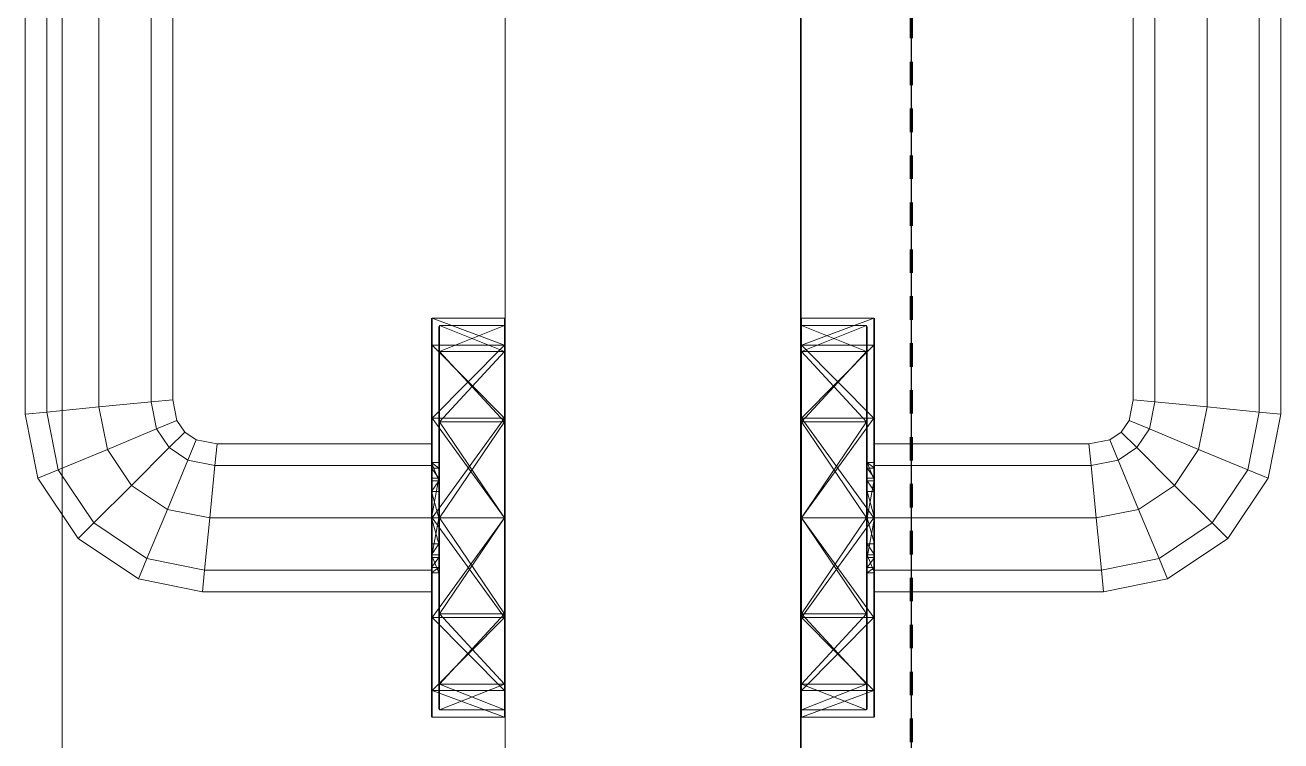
# Model space of a CAD drawing. Header units: millimetres. Extents: x -5300 to 98858, y -5196 to 93886.
# Drawn here: x 1005 to 1175, y 5817.8 to 5914.7 of the extents above; entities that cross this region are included whole.
import ezdxf

# ---------------------------------------------------------------- set-up
doc = ezdxf.new("R2010")
doc.units = ezdxf.units.MM
doc.linetypes.add('Штрих', pattern=[6.35, 3.175, -3.175])
doc.linetypes.add('Штрих_2_', pattern=[6.35, 3.175, -3.175])
for name, color, linetype, lineweight, true_color in [('_Разделитель помещений_', 4, 'Штрих', 70, 0x00ffff), ('Двери', 7, 'Continuous', 18, 0x7f7f7f), ('Перекрытия', 7, 'Continuous', 18, 0x7f7f7f), ('Стены', 7, 'Continuous', 18, 0x7f7f7f), ('Стены разрез', 7, 'Continuous', 50, 0x7f7f7f)]:
    doc.layers.add(name, color=color, linetype=linetype, lineweight=lineweight, true_color=true_color)

# ---------------------------------------------------------------- blocks, each defined once
blk = doc.blocks.new('ПЕР-002 - ПЕР-002-240075-Подвал')
at = {"layer": 'Перекрытия', "color": 254, "true_color": 0xd4d4d4}
for p, q in [((1110, 6590), (1110, 1110)), ((1110, 1110), (1110, 6590))]:
    blk.add_line(p, q, dxfattribs=at)
blk = doc.blocks.new('СТВ_Перегородка_Кирпич 150968 - СТВ_Перегородка_Кирпич 150968-246743-Подвал')
at = {"layer": 'Стены', "color": 254, "true_color": 0xd4d4d4}
for p, q in [((1110, 5710), (1110, 6330)), ((1110, 6330), (1110, 5710)), ((1125, 6330), (1125, 5710))]:
    blk.add_line(p, q, dxfattribs=at)
at = {"layer": 'Стены разрез', "color": 254, "lineweight": 25, "true_color": 0xd4d4d4}
for p, q in [((1110, 990), (1110, 11870)), ((1110, 6590), (1110, 1110)), ((1125, 1110), (1125, 6590))]:
    blk.add_line(p, q, dxfattribs=at)
blk = doc.blocks.new('Дн-12 - Дн-12-246799-Подвал')
at = {"layer": 'Двери', "color": 254, "true_color": 0xd4d4d4}
for p, q in [((1010, 6330), (1010, 5710)), ((1010, 5710), (1010, 6330)), ((1110, 5710), (1110, 6330)), ((1110, 5710), (1110, 6330)), ((1070, 5798), (1070, 6242)), ((1070, 6242), (1070, 5798)), ((1070, 5798), (1070, 6242)), ((1070, 6242), (1070, 5798)), ((1070, 5798), (1070, 6242)), ((1070, 6242), (1070, 5798)), ((1110, 6242), (1110, 5798)), ((1110, 6242), (1110, 5798)), ((1110, 6242), (1110, 5798)), ((1110, 6242), (1110, 5798)), ((1110, 5798), (1110, 6242)), ((1110, 5798), (1110, 6242)), ((1010, 5810), (1010, 6230)), ((1010, 6230), (1010, 5810)), ((1070, 5810), (1070, 6230)), ((1070, 6230), (1070, 5810)), ((1005, 5862.02), (1005, 5943.98)), ((1005, 5943.98), (1005, 5862.02)), ((1007.93, 5943.7), (1007.93, 5862.3)), ((1007.93, 5862.3), (1007.93, 5943.7)), ((1007.93, 5862.3), (1007.93, 5943.7)), ((1007.93, 5943.7), (1007.93, 5862.3)), ((1172.07, 5862.3), (1172.07, 5943.7)), ((1172.07, 5943.7), (1172.07, 5862.3)), ((1172.07, 5943.7), (1172.07, 5862.3)), ((1172.07, 5862.3), (1172.07, 5943.7)), ((1175, 5943.98), (1175, 5862.02)), ((1175, 5862.02), (1175, 5943.98)), ((1015, 5943), (1015, 5863)), ((1015, 5863), (1015, 5943)), ((1015, 5863), (1015, 5943)), ((1015, 5943), (1015, 5863)), ((1022.07, 5942.3), (1022.07, 5863.7)), ((1022.07, 5863.7), (1022.07, 5942.3)), ((1022.07, 5863.7), (1022.07, 5942.3)), ((1022.07, 5942.3), (1022.07, 5863.7)), ((1025, 5942.02), (1025, 5863.98)), ((1025, 5863.98), (1025, 5942.02)), ((1155, 5863.98), (1155, 5942.02)), ((1155, 5942.02), (1155, 5863.98)), ((1157.93, 5863.7), (1157.93, 5942.3)), ((1157.93, 5942.3), (1157.93, 5863.7)), ((1157.93, 5942.3), (1157.93, 5863.7)), ((1157.93, 5863.7), (1157.93, 5942.3)), ((1165, 5863), (1165, 5943)), ((1165, 5943), (1165, 5863)), ((1165, 5943), (1165, 5863)), ((1165, 5863), (1165, 5943)), ((1060, 5871.38), (1060, 5875)), ((1060, 5875), (1060, 5871.38)), ((1060, 5861.5), (1060, 5875)), ((1060, 5871.3), (1060, 5874.9)), ((1060, 5874.9), (1060, 5871.3)), ((1060, 5853), (1060, 5874.9)), ((1060, 5853), (1060, 5874.9)), ((1060, 5874.9), (1060, 5853)), ((1060.1, 5871.38), (1060.1, 5875)), ((1060.1, 5875), (1060.1, 5871.38)), ((1069.9, 5875), (1060.1, 5875)), ((1069.9, 5871.38), (1060.1, 5875)), ((1060.1, 5875), (1069.9, 5871.38)), ((1060.1, 5871.38), (1060.1, 5875)), ((1060.1, 5875), (1060.1, 5871.38)), ((1069.9, 5875), (1060.1, 5875)), ((1069.9, 5871.38), (1060.1, 5875)), ((1060.1, 5875), (1069.9, 5871.38)), ((1061, 5870.43), (1061, 5873.9)), ((1061, 5870.43), (1061, 5873.9)), ((1061, 5853), (1061, 5873.9)), ((1061, 5853), (1061, 5873.9)), ((1061, 5853), (1061, 5873.9)), ((1061.1, 5870.52), (1061.1, 5874)), ((1061.1, 5870.52), (1061.1, 5874)), ((1069.9, 5874), (1061.1, 5874)), ((1061.1, 5870.52), (1069.9, 5874)), ((1069.9, 5870.52), (1061.1, 5874)), ((1069.9, 5871.38), (1069.9, 5875)), ((1069.9, 5875), (1069.9, 5871.38)), ((1069.9, 5871.38), (1069.9, 5875)), ((1069.9, 5875), (1069.9, 5871.38)), ((1069.9, 5870.52), (1069.9, 5874)), ((1069.9, 5870.52), (1069.9, 5874)), ((1070, 5871.38), (1070, 5875)), ((1070, 5875), (1070, 5871.38)), ((1070, 5875), (1070, 5861.5)), ((1070, 5871.3), (1070, 5874.9)), ((1070, 5874.9), (1070, 5871.3)), ((1070, 5870.6), (1070, 5874.9)), ((1070, 5874.1), (1070, 5874.9)), ((1070, 5874.9), (1070, 5870.6)), ((1070, 5870.6), (1070, 5874.1)), ((1070, 5874.1), (1070, 5870.6)), ((1110, 5871.38), (1110, 5875)), ((1110, 5875), (1110, 5871.38)), ((1110, 5861.5), (1110, 5875)), ((1110, 5871.3), (1110, 5874.9)), ((1110, 5874.9), (1110, 5871.3)), ((1110, 5870.6), (1110, 5874.9)), ((1110, 5874.1), (1110, 5874.9)), ((1110, 5874.9), (1110, 5870.6)), ((1110, 5870.6), (1110, 5874.1)), ((1110, 5874.1), (1110, 5870.6)), ((1110.1, 5871.38), (1110.1, 5875)), ((1110.1, 5871.38), (1110.1, 5875)), ((1110.1, 5875), (1119.9, 5875)), ((1110.1, 5871.38), (1119.9, 5875)), ((1110.1, 5871.38), (1119.9, 5875)), ((1110.1, 5871.38), (1110.1, 5875)), ((1110.1, 5875), (1110.1, 5871.38)), ((1119.9, 5875), (1110.1, 5875)), ((1110.1, 5871.38), (1119.9, 5875)), ((1119.9, 5875), (1110.1, 5871.38)), ((1110.1, 5870.52), (1110.1, 5874)), ((1110.1, 5874), (1110.1, 5870.52)), ((1118.9, 5874), (1110.1, 5874)), ((1118.9, 5870.52), (1110.1, 5874)), ((1118.9, 5874), (1110.1, 5870.52)), ((1118.9, 5870.52), (1118.9, 5874)), ((1118.9, 5874), (1118.9, 5870.52)), ((1119, 5870.43), (1119, 5873.9)), ((1119, 5873.9), (1119, 5870.43)), ((1119, 5853), (1119, 5873.9)), ((1119, 5853), (1119, 5873.9)), ((1119, 5873.9), (1119, 5853)), ((1119.9, 5871.38), (1119.9, 5875)), ((1119.9, 5871.38), (1119.9, 5875)), ((1119.9, 5871.38), (1119.9, 5875)), ((1119.9, 5875), (1119.9, 5871.38)), ((1120, 5871.38), (1120, 5875)), ((1120, 5875), (1120, 5871.38)), ((1120, 5875), (1120, 5861.5)), ((1120, 5871.3), (1120, 5874.9)), ((1120, 5871.3), (1120, 5874.9)), ((1120, 5853), (1120, 5874.9)), ((1120, 5853), (1120, 5874.9)), ((1120, 5853), (1120, 5874.9)), ((1060, 5861.5), (1060, 5871.38)), ((1060, 5871.38), (1060, 5861.5)), ((1060, 5861.5), (1060, 5871.38)), ((1060, 5861.45), (1060, 5871.3)), ((1060, 5871.3), (1060, 5861.45)), ((1060, 5855.47), (1060, 5871.3)), ((1060, 5854.72), (1060, 5871.3)), ((1060, 5871.3), (1060, 5853)), ((1060, 5853), (1060, 5871.3)), ((1060, 5853), (1060, 5871.3)), ((1060.1, 5871.38), (1060.1, 5861.5)), ((1060.1, 5871.38), (1060.1, 5861.5)), ((1069.9, 5871.38), (1060.1, 5871.38)), ((1069.9, 5871.38), (1060.1, 5861.5)), ((1069.9, 5871.38), (1060.1, 5871.38)), ((1060.1, 5871.38), (1069.9, 5861.5)), ((1060.1, 5861.5), (1060.1, 5871.38)), ((1060.1, 5871.38), (1060.1, 5861.5)), ((1069.9, 5861.5), (1060.1, 5871.38)), ((1069.9, 5871.38), (1060.1, 5871.38)), ((1069.9, 5871.38), (1060.1, 5871.38)), ((1060.1, 5871.38), (1069.9, 5861.5)), ((1061, 5870.43), (1061, 5860.95)), ((1061, 5860.95), (1061, 5870.43)), ((1061, 5855.47), (1061, 5870.43)), ((1061, 5854.72), (1061, 5870.43)), ((1061, 5853), (1061, 5870.43)), ((1061, 5853), (1061, 5870.43)), ((1061, 5853), (1061, 5870.43)), ((1061.1, 5870.52), (1061.1, 5861)), ((1061.1, 5861), (1061.1, 5870.52)), ((1061.1, 5870.52), (1069.9, 5870.52)), ((1069.9, 5870.52), (1061.1, 5861)), ((1069.9, 5861), (1061.1, 5870.52)), ((1069.9, 5870.52), (1061.1, 5870.52)), ((1069.9, 5871.38), (1069.9, 5861.5)), ((1069.9, 5871.38), (1069.9, 5861.5)), ((1069.9, 5861.5), (1069.9, 5871.38)), ((1069.9, 5871.38), (1069.9, 5861.5)), ((1069.9, 5870.52), (1069.9, 5861)), ((1069.9, 5861), (1069.9, 5870.52)), ((1070, 5861.5), (1070, 5871.38)), ((1070, 5871.38), (1070, 5861.5)), ((1070, 5871.38), (1070, 5861.5)), ((1070, 5871.3), (1070, 5861.45)), ((1070, 5871.3), (1070, 5861.45)), ((1070, 5870.6), (1070, 5871.3)), ((1070, 5870.6), (1070, 5871.3)), ((1070, 5870.6), (1070, 5861.05)), ((1070, 5870.6), (1070, 5861.05)), ((1070, 5870.6), (1070, 5861.45)), ((1070, 5870.6), (1070, 5861.45)), ((1110, 5861.5), (1110, 5871.38)), ((1110, 5871.38), (1110, 5861.5)), ((1110, 5861.5), (1110, 5871.38)), ((1110, 5861.45), (1110, 5871.3)), ((1110, 5871.3), (1110, 5861.45)), ((1110, 5870.6), (1110, 5871.3)), ((1110, 5870.6), (1110, 5871.3)), ((1110, 5870.6), (1110, 5861.05)), ((1110, 5870.6), (1110, 5861.05)), ((1110, 5870.6), (1110, 5861.45)), ((1110, 5870.6), (1110, 5861.45)), ((1110.1, 5871.38), (1110.1, 5861.5)), ((1110.1, 5861.5), (1110.1, 5871.38)), ((1110.1, 5871.38), (1119.9, 5861.5)), ((1110.1, 5871.38), (1119.9, 5871.38)), ((1110.1, 5861.5), (1119.9, 5871.38)), ((1110.1, 5871.38), (1119.9, 5871.38)), ((1110.1, 5861.5), (1110.1, 5871.38)), ((1110.1, 5861.5), (1110.1, 5871.38)), ((1110.1, 5861.5), (1119.9, 5871.38)), ((1110.1, 5861.5), (1119.9, 5871.38)), ((1119.9, 5871.38), (1110.1, 5871.38)), ((1119.9, 5871.38), (1110.1, 5871.38)), ((1110.1, 5861), (1110.1, 5870.52)), ((1110.1, 5870.52), (1110.1, 5861)), ((1118.9, 5870.52), (1110.1, 5870.52)), ((1118.9, 5861), (1110.1, 5870.52)), ((1118.9, 5870.52), (1110.1, 5870.52)), ((1118.9, 5870.52), (1110.1, 5861)), ((1118.9, 5870.52), (1118.9, 5861)), ((1118.9, 5870.52), (1118.9, 5861)), ((1119, 5860.95), (1119, 5870.43)), ((1119, 5870.43), (1119, 5860.95)), ((1119, 5855.47), (1119, 5870.43)), ((1119, 5854.72), (1119, 5870.43)), ((1119, 5870.43), (1119, 5853)), ((1119, 5853), (1119, 5870.43)), ((1119, 5853), (1119, 5870.43)), ((1119.9, 5861.5), (1119.9, 5871.38)), ((1119.9, 5861.5), (1119.9, 5871.38)), ((1119.9, 5861.5), (1119.9, 5871.38)), ((1119.9, 5861.5), (1119.9, 5871.38)), ((1120, 5861.5), (1120, 5871.38)), ((1120, 5871.38), (1120, 5861.5)), ((1120, 5871.38), (1120, 5861.5)), ((1120, 5871.3), (1120, 5861.45)), ((1120, 5861.45), (1120, 5871.3)), ((1120, 5855.47), (1120, 5871.3)), ((1120, 5854.72), (1120, 5871.3)), ((1120, 5853), (1120, 5871.3)), ((1120, 5853), (1120, 5871.3)), ((1120, 5853), (1120, 5871.3)), ((1015, 5863), (1022.07, 5863.7)), ((1022.07, 5863.7), (1015, 5863)), ((1022.07, 5863.7), (1015, 5863)), ((1015, 5863), (1022.07, 5863.7)), ((1022.07, 5863.7), (1025, 5863.98)), ((1025, 5863.98), (1022.07, 5863.7)), ((1025, 5863.98), (1022.07, 5863.7)), ((1022.07, 5863.7), (1025, 5863.98)), ((1022.07, 5863.7), (1022.8, 5860.02)), ((1022.8, 5860.02), (1022.07, 5863.7)), ((1022.8, 5860.02), (1022.07, 5863.7)), ((1022.07, 5863.7), (1022.8, 5860.02)), ((1025, 5863.98), (1025.56, 5861.16)), ((1025.56, 5861.16), (1025, 5863.98)), ((1154.44, 5861.16), (1155, 5863.98)), ((1155, 5863.98), (1154.44, 5861.16)), ((1155, 5863.98), (1157.93, 5863.7)), ((1157.93, 5863.7), (1155, 5863.98)), ((1157.93, 5863.7), (1155, 5863.98)), ((1155, 5863.98), (1157.93, 5863.7)), ((1157.2, 5860.02), (1157.93, 5863.7)), ((1157.93, 5863.7), (1157.2, 5860.02)), ((1157.93, 5863.7), (1157.2, 5860.02)), ((1157.2, 5860.02), (1157.93, 5863.7)), ((1157.93, 5863.7), (1165, 5863)), ((1165, 5863), (1157.93, 5863.7)), ((1165, 5863), (1157.93, 5863.7)), ((1157.93, 5863.7), (1165, 5863)), ((1005, 5862.02), (1007.93, 5862.3)), ((1007.93, 5862.3), (1005, 5862.02)), ((1007.93, 5862.3), (1005, 5862.02)), ((1005, 5862.02), (1007.93, 5862.3)), ((1006.72, 5853.36), (1005, 5862.02)), ((1005, 5862.02), (1006.72, 5853.36)), ((1007.93, 5862.3), (1015, 5863)), ((1015, 5863), (1007.93, 5862.3)), ((1015, 5863), (1007.93, 5862.3)), ((1007.93, 5862.3), (1015, 5863)), ((1007.93, 5862.3), (1009.48, 5854.5)), ((1009.48, 5854.5), (1007.93, 5862.3)), ((1009.48, 5854.5), (1007.93, 5862.3)), ((1007.93, 5862.3), (1009.48, 5854.5)), ((1015, 5863), (1016.14, 5857.26)), ((1016.14, 5857.26), (1015, 5863)), ((1016.14, 5857.26), (1015, 5863)), ((1015, 5863), (1016.14, 5857.26)), ((1163.86, 5857.26), (1165, 5863)), ((1165, 5863), (1163.86, 5857.26)), ((1165, 5863), (1163.86, 5857.26)), ((1163.86, 5857.26), (1165, 5863)), ((1165, 5863), (1172.07, 5862.3)), ((1172.07, 5862.3), (1165, 5863)), ((1172.07, 5862.3), (1165, 5863)), ((1165, 5863), (1172.07, 5862.3)), ((1170.52, 5854.5), (1172.07, 5862.3)), ((1172.07, 5862.3), (1170.52, 5854.5)), ((1172.07, 5862.3), (1170.52, 5854.5)), ((1170.52, 5854.5), (1172.07, 5862.3)), ((1172.07, 5862.3), (1175, 5862.02)), ((1175, 5862.02), (1172.07, 5862.3)), ((1175, 5862.02), (1172.07, 5862.3)), ((1172.07, 5862.3), (1175, 5862.02)), ((1175, 5862.02), (1173.28, 5853.36)), ((1173.28, 5853.36), (1175, 5862.02)), ((1016.14, 5857.26), (1022.8, 5860.02)), ((1022.8, 5860.02), (1016.14, 5857.26)), ((1022.8, 5860.02), (1016.14, 5857.26)), ((1016.14, 5857.26), (1022.8, 5860.02)), ((1022.8, 5860.02), (1025.56, 5861.16)), ((1025.56, 5861.16), (1022.8, 5860.02)), ((1025.56, 5861.16), (1022.8, 5860.02)), ((1022.8, 5860.02), (1025.56, 5861.16)), ((1022.8, 5860.02), (1024.49, 5857.49)), ((1024.49, 5857.49), (1022.8, 5860.02)), ((1024.49, 5857.49), (1022.8, 5860.02)), ((1022.8, 5860.02), (1024.49, 5857.49)), ((1025.56, 5861.16), (1026.6, 5859.6)), ((1026.6, 5859.6), (1025.56, 5861.16)), ((1060, 5848), (1060, 5861.5)), ((1060, 5861.5), (1060, 5848)), ((1060, 5861.5), (1060, 5861.5)), ((1060, 5861.5), (1060, 5834.5)), ((1060, 5861.5), (1060, 5834.5)), ((1060, 5861.5), (1060, 5834.5)), ((1060, 5861.45), (1060, 5848)), ((1060, 5861.45), (1060, 5848)), ((1060, 5854.72), (1060, 5861.45)), ((1060, 5861.45), (1060, 5853.38)), ((1060, 5853), (1060, 5861.45)), ((1060, 5853), (1060, 5861.45)), ((1060, 5861.45), (1060, 5851.54)), ((1060.1, 5861.5), (1060.1, 5848)), ((1060.1, 5861.5), (1060.1, 5848)), ((1060.1, 5861.5), (1069.9, 5861.5)), ((1060.1, 5861.5), (1069.9, 5848)), ((1069.9, 5861.5), (1060.1, 5861.5)), ((1069.9, 5861.5), (1060.1, 5848)), ((1060.1, 5848), (1060.1, 5861.5)), ((1060.1, 5861.5), (1060.1, 5848)), ((1069.9, 5848), (1060.1, 5861.5)), ((1069.9, 5861.5), (1060.1, 5861.5)), ((1069.9, 5861.5), (1060.1, 5861.5)), ((1069.9, 5861.5), (1060.1, 5848)), ((1061, 5860.95), (1061, 5848)), ((1061, 5848), (1061, 5860.95)), ((1061, 5854.72), (1061, 5860.95)), ((1061, 5853.38), (1061, 5860.95)), ((1061, 5853), (1061, 5860.95)), ((1061, 5853), (1061, 5860.95)), ((1061, 5851.54), (1061, 5860.95)), ((1061.1, 5861), (1061.1, 5848)), ((1061.1, 5848), (1061.1, 5861)), ((1069.9, 5861), (1061.1, 5861)), ((1061.1, 5861), (1069.9, 5848)), ((1061.1, 5848), (1069.9, 5861)), ((1069.9, 5861), (1061.1, 5861)), ((1069.9, 5861.5), (1069.9, 5848)), ((1069.9, 5861.5), (1069.9, 5848)), ((1069.9, 5848), (1069.9, 5861.5)), ((1069.9, 5861.5), (1069.9, 5848)), ((1069.9, 5861), (1069.9, 5848)), ((1069.9, 5848), (1069.9, 5861)), ((1070, 5848), (1070, 5861.5)), ((1070, 5848), (1070, 5861.5)), ((1070, 5834.5), (1070, 5861.5)), ((1070, 5834.5), (1070, 5861.5)), ((1070, 5834.5), (1070, 5861.5)), ((1070, 5861.5), (1070, 5861.5)), ((1070, 5861.45), (1070, 5848)), ((1070, 5861.45), (1070, 5848)), ((1070, 5861.45), (1070, 5861.05)), ((1070, 5861.05), (1070, 5861.45)), ((1070, 5861.05), (1070, 5848)), ((1070, 5861.05), (1070, 5848)), ((1070, 5861.05), (1070, 5848)), ((1070, 5861.05), (1070, 5848)), ((1110, 5848), (1110, 5861.5)), ((1110, 5861.5), (1110, 5848)), ((1110, 5861.5), (1110, 5861.5)), ((1110, 5861.5), (1110, 5834.5)), ((1110, 5861.5), (1110, 5834.5)), ((1110, 5861.5), (1110, 5834.5)), ((1110, 5861.45), (1110, 5848)), ((1110, 5861.45), (1110, 5848)), ((1110, 5861.05), (1110, 5861.45)), ((1110, 5861.05), (1110, 5861.45)), ((1110, 5861.05), (1110, 5848)), ((1110, 5861.05), (1110, 5848)), ((1110, 5861.05), (1110, 5848)), ((1110, 5861.05), (1110, 5848)), ((1110.1, 5861.5), (1110.1, 5848)), ((1110.1, 5848), (1110.1, 5861.5)), ((1110.1, 5861.5), (1119.9, 5861.5)), ((1119.9, 5861.5), (1110.1, 5848)), ((1110.1, 5861.5), (1119.9, 5861.5)), ((1110.1, 5861.5), (1119.9, 5848)), ((1110.1, 5848), (1110.1, 5861.5)), ((1110.1, 5848), (1110.1, 5861.5)), ((1110.1, 5848), (1119.9, 5861.5)), ((1119.9, 5861.5), (1110.1, 5861.5)), ((1119.9, 5848), (1110.1, 5861.5)), ((1119.9, 5861.5), (1110.1, 5861.5)), ((1110.1, 5861), (1110.1, 5848)), ((1110.1, 5861), (1110.1, 5848)), ((1118.9, 5861), (1110.1, 5861)), ((1118.9, 5861), (1110.1, 5848)), ((1118.9, 5861), (1110.1, 5861)), ((1110.1, 5861), (1118.9, 5848)), ((1118.9, 5861), (1118.9, 5848)), ((1118.9, 5861), (1118.9, 5848)), ((1119, 5860.95), (1119, 5848)), ((1119, 5860.95), (1119, 5848)), ((1119, 5854.72), (1119, 5860.95)), ((1119, 5860.95), (1119, 5853.38)), ((1119, 5853), (1119, 5860.95)), ((1119, 5853), (1119, 5860.95)), ((1119, 5860.95), (1119, 5851.54)), ((1119.9, 5861.5), (1119.9, 5848)), ((1119.9, 5861.5), (1119.9, 5848)), ((1119.9, 5848), (1119.9, 5861.5)), ((1119.9, 5848), (1119.9, 5861.5)), ((1120, 5848), (1120, 5861.5)), ((1120, 5848), (1120, 5861.5)), ((1120, 5834.5), (1120, 5861.5)), ((1120, 5834.5), (1120, 5861.5)), ((1120, 5834.5), (1120, 5861.5)), ((1120, 5861.5), (1120, 5861.5)), ((1120, 5861.45), (1120, 5848)), ((1120, 5848), (1120, 5861.45)), ((1120, 5854.72), (1120, 5861.45)), ((1120, 5853.38), (1120, 5861.45)), ((1120, 5853), (1120, 5861.45)), ((1120, 5853), (1120, 5861.45)), ((1120, 5851.54), (1120, 5861.45)), ((1153.4, 5859.6), (1154.44, 5861.16)), ((1154.44, 5861.16), (1153.4, 5859.6)), ((1154.44, 5861.16), (1157.2, 5860.02)), ((1157.2, 5860.02), (1154.44, 5861.16)), ((1157.2, 5860.02), (1154.44, 5861.16)), ((1154.44, 5861.16), (1157.2, 5860.02)), ((1155.51, 5857.49), (1157.2, 5860.02)), ((1157.2, 5860.02), (1155.51, 5857.49)), ((1157.2, 5860.02), (1155.51, 5857.49)), ((1155.51, 5857.49), (1157.2, 5860.02)), ((1157.2, 5860.02), (1163.86, 5857.26)), ((1163.86, 5857.26), (1157.2, 5860.02)), ((1163.86, 5857.26), (1157.2, 5860.02)), ((1157.2, 5860.02), (1163.86, 5857.26)), ((1024.49, 5857.49), (1026.6, 5859.6)), ((1026.6, 5859.6), (1024.49, 5857.49)), ((1026.6, 5859.6), (1024.49, 5857.49)), ((1024.49, 5857.49), (1026.6, 5859.6)), ((1026.6, 5859.6), (1028.16, 5858.56)), ((1028.16, 5858.56), (1026.6, 5859.6)), ((1027.02, 5855.8), (1028.16, 5858.56)), ((1028.16, 5858.56), (1027.02, 5855.8)), ((1028.16, 5858.56), (1027.02, 5855.8)), ((1027.02, 5855.8), (1028.16, 5858.56)), ((1028.16, 5858.56), (1030.98, 5858)), ((1030.98, 5858), (1028.16, 5858.56)), ((1149.02, 5858), (1151.84, 5858.56)), ((1151.84, 5858.56), (1149.02, 5858)), ((1151.84, 5858.56), (1153.4, 5859.6)), ((1153.4, 5859.6), (1151.84, 5858.56)), ((1151.84, 5858.56), (1152.98, 5855.8)), ((1152.98, 5855.8), (1151.84, 5858.56)), ((1152.98, 5855.8), (1151.84, 5858.56)), ((1151.84, 5858.56), (1152.98, 5855.8)), ((1153.4, 5859.6), (1155.51, 5857.49)), ((1155.51, 5857.49), (1153.4, 5859.6)), ((1155.51, 5857.49), (1153.4, 5859.6)), ((1153.4, 5859.6), (1155.51, 5857.49)), ((1009.48, 5854.5), (1016.14, 5857.26)), ((1016.14, 5857.26), (1009.48, 5854.5)), ((1016.14, 5857.26), (1009.48, 5854.5)), ((1009.48, 5854.5), (1016.14, 5857.26)), ((1016.14, 5857.26), (1019.39, 5852.39)), ((1019.39, 5852.39), (1016.14, 5857.26)), ((1019.39, 5852.39), (1016.14, 5857.26)), ((1016.14, 5857.26), (1019.39, 5852.39)), ((1019.39, 5852.39), (1024.49, 5857.49)), ((1024.49, 5857.49), (1019.39, 5852.39)), ((1024.49, 5857.49), (1019.39, 5852.39)), ((1019.39, 5852.39), (1024.49, 5857.49)), ((1024.49, 5857.49), (1027.02, 5855.8)), ((1027.02, 5855.8), (1024.49, 5857.49)), ((1027.02, 5855.8), (1024.49, 5857.49)), ((1024.49, 5857.49), (1027.02, 5855.8)), ((1030.7, 5855.07), (1030.98, 5858)), ((1030.98, 5858), (1030.7, 5855.07)), ((1030.98, 5858), (1030.7, 5855.07)), ((1030.7, 5855.07), (1030.98, 5858)), ((1030.98, 5858), (1060, 5858)), ((1060, 5858), (1030.98, 5858)), ((1060, 5858), (1060, 5855.07)), ((1060, 5855.07), (1060, 5858)), ((1120, 5855.07), (1120, 5858)), ((1120, 5858), (1149.02, 5858)), ((1120, 5858), (1120, 5855.07)), ((1149.02, 5858), (1120, 5858)), ((1149.02, 5858), (1149.3, 5855.07)), ((1149.3, 5855.07), (1149.02, 5858)), ((1149.3, 5855.07), (1149.02, 5858)), ((1149.02, 5858), (1149.3, 5855.07)), ((1152.98, 5855.8), (1155.51, 5857.49)), ((1155.51, 5857.49), (1152.98, 5855.8)), ((1155.51, 5857.49), (1152.98, 5855.8)), ((1152.98, 5855.8), (1155.51, 5857.49)), ((1155.51, 5857.49), (1160.61, 5852.39)), ((1160.61, 5852.39), (1155.51, 5857.49)), ((1160.61, 5852.39), (1155.51, 5857.49)), ((1155.51, 5857.49), (1160.61, 5852.39)), ((1160.61, 5852.39), (1163.86, 5857.26)), ((1163.86, 5857.26), (1160.61, 5852.39)), ((1163.86, 5857.26), (1160.61, 5852.39)), ((1160.61, 5852.39), (1163.86, 5857.26)), ((1163.86, 5857.26), (1170.52, 5854.5)), ((1170.52, 5854.5), (1163.86, 5857.26)), ((1170.52, 5854.5), (1163.86, 5857.26)), ((1163.86, 5857.26), (1170.52, 5854.5)), ((1024.26, 5849.14), (1027.02, 5855.8)), ((1027.02, 5855.8), (1024.26, 5849.14)), ((1027.02, 5855.8), (1024.26, 5849.14)), ((1024.26, 5849.14), (1027.02, 5855.8)), ((1027.02, 5855.8), (1030.7, 5855.07)), ((1030.7, 5855.07), (1027.02, 5855.8)), ((1030.7, 5855.07), (1027.02, 5855.8)), ((1027.02, 5855.8), (1030.7, 5855.07)), ((1030, 5848), (1030.7, 5855.07)), ((1030.7, 5855.07), (1030, 5848)), ((1030.7, 5855.07), (1030, 5848)), ((1030, 5848), (1030.7, 5855.07)), ((1030.7, 5855.07), (1060, 5855.07)), ((1060, 5855.07), (1030.7, 5855.07)), ((1060, 5855.07), (1030.7, 5855.07)), ((1030.7, 5855.07), (1060, 5855.07)), ((1060, 5855.47), (1060, 5854.72)), ((1060, 5855.47), (1060, 5853)), ((1060, 5855.47), (1061, 5855.47)), ((1060, 5855.47), (1060, 5853)), ((1060, 5855.47), (1061, 5854.72)), ((1060, 5855.47), (1061, 5853)), ((1060, 5855.07), (1060, 5848)), ((1060, 5848), (1060, 5855.07)), ((1061, 5855.47), (1061, 5854.72)), ((1061, 5855.47), (1061, 5853)), ((1061, 5855.47), (1061, 5853)), ((1119, 5855.47), (1119, 5854.72)), ((1119, 5855.47), (1119, 5853)), ((1119, 5855.47), (1120, 5855.47)), ((1119, 5855.47), (1119, 5853)), ((1119, 5855.47), (1120, 5854.72)), ((1119, 5855.47), (1120, 5853)), ((1120, 5855.47), (1120, 5854.72)), ((1120, 5855.47), (1120, 5853)), ((1120, 5855.47), (1120, 5853)), ((1120, 5848), (1120, 5855.07)), ((1120, 5855.07), (1149.3, 5855.07)), ((1149.3, 5855.07), (1120, 5855.07)), ((1120, 5855.07), (1120, 5848)), ((1149.3, 5855.07), (1120, 5855.07)), ((1120, 5855.07), (1149.3, 5855.07)), ((1149.3, 5855.07), (1152.98, 5855.8)), ((1152.98, 5855.8), (1149.3, 5855.07)), ((1152.98, 5855.8), (1149.3, 5855.07)), ((1149.3, 5855.07), (1152.98, 5855.8)), ((1149.3, 5855.07), (1150, 5848)), ((1150, 5848), (1149.3, 5855.07)), ((1150, 5848), (1149.3, 5855.07)), ((1149.3, 5855.07), (1150, 5848)), ((1152.98, 5855.8), (1155.74, 5849.14)), ((1155.74, 5849.14), (1152.98, 5855.8)), ((1155.74, 5849.14), (1152.98, 5855.8)), ((1152.98, 5855.8), (1155.74, 5849.14)), ((1006.72, 5853.36), (1009.48, 5854.5)), ((1009.48, 5854.5), (1006.72, 5853.36)), ((1009.48, 5854.5), (1006.72, 5853.36)), ((1006.72, 5853.36), (1009.48, 5854.5)), ((1012.18, 5845.18), (1006.72, 5853.36)), ((1006.72, 5853.36), (1012.18, 5845.18)), ((1009.48, 5854.5), (1014.3, 5847.3)), ((1014.3, 5847.3), (1009.48, 5854.5)), ((1014.3, 5847.3), (1009.48, 5854.5)), ((1009.48, 5854.5), (1014.3, 5847.3)), ((1060, 5854.72), (1060, 5853.38)), ((1060, 5854.72), (1061, 5854.72)), ((1060, 5854.72), (1061, 5853.38)), ((1060, 5853.38), (1060, 5848)), ((1061, 5853.38), (1060, 5853.38)), ((1061, 5853.38), (1060, 5848)), ((1060, 5853.38), (1060, 5848)), ((1061, 5854.72), (1061, 5853.38)), ((1061, 5853.38), (1061, 5848)), ((1061, 5853.38), (1061, 5848)), ((1119, 5854.72), (1119, 5853.38)), ((1119, 5854.72), (1120, 5854.72)), ((1119, 5854.72), (1120, 5853.38)), ((1119, 5853.38), (1119, 5848)), ((1120, 5853.38), (1119, 5853.38)), ((1120, 5853.38), (1119, 5848)), ((1119, 5853.38), (1119, 5848)), ((1120, 5854.72), (1120, 5853.38)), ((1120, 5853.38), (1120, 5848)), ((1120, 5853.38), (1120, 5848)), ((1165.7, 5847.3), (1170.52, 5854.5)), ((1170.52, 5854.5), (1165.7, 5847.3)), ((1170.52, 5854.5), (1165.7, 5847.3)), ((1165.7, 5847.3), (1170.52, 5854.5)), ((1173.28, 5853.36), (1167.82, 5845.18)), ((1167.82, 5845.18), (1173.28, 5853.36)), ((1170.52, 5854.5), (1173.28, 5853.36)), ((1173.28, 5853.36), (1170.52, 5854.5)), ((1173.28, 5853.36), (1170.52, 5854.5)), ((1170.52, 5854.5), (1173.28, 5853.36)), ((1014.3, 5847.3), (1019.39, 5852.39)), ((1019.39, 5852.39), (1014.3, 5847.3)), ((1019.39, 5852.39), (1014.3, 5847.3)), ((1014.3, 5847.3), (1019.39, 5852.39)), ((1019.39, 5852.39), (1024.26, 5849.14)), ((1024.26, 5849.14), (1019.39, 5852.39)), ((1024.26, 5849.14), (1019.39, 5852.39)), ((1019.39, 5852.39), (1024.26, 5849.14)), ((1060, 5853), (1061, 5853)), ((1060, 5853), (1061, 5853)), ((1060, 5853), (1060, 5851.54)), ((1060, 5853), (1060, 5853)), ((1060, 5853), (1060, 5853)), ((1060, 5853), (1061, 5853)), ((1060, 5853), (1061, 5853)), ((1060, 5853), (1061, 5853)), ((1060, 5853), (1060, 5853)), ((1060, 5853), (1061, 5853)), ((1060, 5853), (1061, 5853)), ((1060, 5853), (1060, 5853)), ((1060, 5853), (1061, 5853)), ((1060, 5853), (1061, 5853)), ((1060, 5853), (1060, 5853)), ((1060, 5853), (1061, 5853)), ((1060, 5853), (1061, 5853)), ((1061, 5853), (1060, 5851.54)), ((1060, 5848), (1060, 5851.54)), ((1060, 5848), (1060, 5851.54)), ((1060, 5851.54), (1061, 5851.54)), ((1060, 5851.54), (1061, 5848)), ((1061, 5853), (1061, 5851.54)), ((1061, 5853), (1061, 5853)), ((1061, 5853), (1061, 5853)), ((1061, 5853), (1061, 5853)), ((1061, 5853), (1061, 5853)), ((1061, 5853), (1061, 5853)), ((1061, 5851.54), (1061, 5848)), ((1061, 5851.54), (1061, 5848)), ((1119, 5853), (1120, 5853)), ((1119, 5853), (1120, 5853)), ((1119, 5853), (1119, 5851.54)), ((1119, 5853), (1119, 5853)), ((1119, 5853), (1119, 5853)), ((1119, 5853), (1120, 5853)), ((1119, 5853), (1120, 5853)), ((1119, 5853), (1120, 5853)), ((1119, 5853), (1119, 5853)), ((1119, 5853), (1120, 5853)), ((1119, 5853), (1120, 5853)), ((1119, 5853), (1119, 5853)), ((1119, 5853), (1120, 5853)), ((1119, 5853), (1120, 5853)), ((1119, 5853), (1119, 5853)), ((1119, 5853), (1120, 5853)), ((1119, 5853), (1120, 5853)), ((1119, 5853), (1120, 5851.54)), ((1119, 5848), (1119, 5851.54)), ((1119, 5848), (1119, 5851.54)), ((1119, 5851.54), (1120, 5851.54)), ((1119, 5851.54), (1120, 5848)), ((1120, 5853), (1120, 5851.54)), ((1120, 5853), (1120, 5853)), ((1120, 5853), (1120, 5853)), ((1120, 5853), (1120, 5853)), ((1120, 5853), (1120, 5853)), ((1120, 5853), (1120, 5853)), ((1120, 5851.54), (1120, 5848)), ((1120, 5851.54), (1120, 5848)), ((1155.74, 5849.14), (1160.61, 5852.39)), ((1160.61, 5852.39), (1155.74, 5849.14)), ((1160.61, 5852.39), (1155.74, 5849.14)), ((1155.74, 5849.14), (1160.61, 5852.39)), ((1160.61, 5852.39), (1165.7, 5847.3)), ((1165.7, 5847.3), (1160.61, 5852.39)), ((1165.7, 5847.3), (1160.61, 5852.39)), ((1160.61, 5852.39), (1165.7, 5847.3)), ((1021.5, 5842.48), (1024.26, 5849.14)), ((1024.26, 5849.14), (1021.5, 5842.48)), ((1024.26, 5849.14), (1021.5, 5842.48)), ((1021.5, 5842.48), (1024.26, 5849.14)), ((1024.26, 5849.14), (1030, 5848)), ((1030, 5848), (1024.26, 5849.14)), ((1030, 5848), (1024.26, 5849.14)), ((1024.26, 5849.14), (1030, 5848)), ((1060, 5848), (1060, 5834.55)), ((1060, 5848), (1060, 5834.55)), ((1060, 5848), (1060, 5842.62)), ((1060, 5848), (1060, 5844.46)), ((1060, 5848), (1060, 5848)), ((1060, 5848), (1061, 5848)), ((1060, 5848), (1060, 5842.62)), ((1061, 5848), (1060, 5842.62)), ((1060, 5848), (1060, 5848)), ((1060, 5848), (1060, 5844.46)), ((1060, 5848), (1061, 5848)), ((1060, 5848), (1061, 5844.46)), ((1060, 5848), (1060, 5834.5)), ((1060, 5848), (1060, 5834.5)), ((1060.1, 5848), (1060.1, 5834.5)), ((1060.1, 5848), (1060.1, 5834.5)), ((1060.1, 5848), (1069.9, 5848)), ((1060.1, 5848), (1069.9, 5834.5)), ((1069.9, 5848), (1060.1, 5848)), ((1069.9, 5848), (1060.1, 5834.5)), ((1060.1, 5834.5), (1060.1, 5848)), ((1060.1, 5848), (1060.1, 5834.5)), ((1069.9, 5834.5), (1060.1, 5848)), ((1069.9, 5848), (1060.1, 5848)), ((1069.9, 5848), (1060.1, 5848)), ((1069.9, 5848), (1060.1, 5834.5)), ((1061, 5848), (1061, 5835.05)), ((1061, 5848), (1061, 5835.05)), ((1061, 5848), (1061, 5842.62)), ((1061, 5848), (1061, 5844.46)), ((1061, 5848), (1061, 5848)), ((1061, 5848), (1061, 5842.62)), ((1061, 5848), (1061, 5848)), ((1061, 5848), (1061, 5844.46)), ((1061.1, 5848), (1061.1, 5835)), ((1061.1, 5848), (1061.1, 5835)), ((1069.9, 5848), (1061.1, 5848)), ((1061.1, 5848), (1069.9, 5835)), ((1061.1, 5848), (1069.9, 5848)), ((1069.9, 5848), (1061.1, 5835)), ((1069.9, 5848), (1069.9, 5834.5)), ((1069.9, 5848), (1069.9, 5835)), ((1069.9, 5848), (1069.9, 5834.5)), ((1069.9, 5848), (1069.9, 5835)), ((1069.9, 5834.5), (1069.9, 5848)), ((1069.9, 5848), (1069.9, 5834.5)), ((1070, 5848), (1070, 5834.55)), ((1070, 5848), (1070, 5834.95)), ((1070, 5848), (1070, 5834.95)), ((1070, 5848), (1070, 5834.55)), ((1070, 5848), (1070, 5848)), ((1070, 5848), (1070, 5834.95)), ((1070, 5848), (1070, 5848)), ((1070, 5848), (1070, 5834.95)), ((1070, 5848), (1070, 5834.5)), ((1070, 5834.5), (1070, 5848)), ((1110, 5848), (1110, 5834.95)), ((1110, 5848), (1110, 5834.55)), ((1110, 5848), (1110, 5834.95)), ((1110, 5848), (1110, 5834.55)), ((1110, 5848), (1110, 5848)), ((1110, 5848), (1110, 5834.95)), ((1110, 5848), (1110, 5848)), ((1110, 5848), (1110, 5834.95)), ((1110, 5848), (1110, 5834.5)), ((1110, 5848), (1110, 5834.5)), ((1110.1, 5848), (1110.1, 5835)), ((1110.1, 5848), (1110.1, 5834.5)), ((1110.1, 5848), (1110.1, 5835)), ((1110.1, 5848), (1110.1, 5834.5)), ((1118.9, 5848), (1110.1, 5848)), ((1118.9, 5848), (1110.1, 5835)), ((1110.1, 5848), (1119.9, 5848)), ((1119.9, 5848), (1110.1, 5834.5)), ((1118.9, 5848), (1110.1, 5848)), ((1110.1, 5848), (1118.9, 5835)), ((1110.1, 5848), (1119.9, 5848)), ((1110.1, 5848), (1119.9, 5834.5)), ((1110.1, 5848), (1110.1, 5834.5)), ((1110.1, 5834.5), (1110.1, 5848)), ((1119.9, 5848), (1110.1, 5848)), ((1119.9, 5848), (1110.1, 5834.5)), ((1119.9, 5834.5), (1110.1, 5848)), ((1119.9, 5848), (1110.1, 5848)), ((1118.9, 5848), (1118.9, 5835)), ((1118.9, 5848), (1118.9, 5835)), ((1119, 5848), (1119, 5835.05)), ((1119, 5848), (1119, 5835.05)), ((1119, 5848), (1119, 5842.62)), ((1119, 5848), (1119, 5844.46)), ((1119, 5848), (1119, 5848)), ((1119, 5848), (1120, 5848)), ((1119, 5848), (1119, 5842.62)), ((1120, 5848), (1119, 5842.62)), ((1119, 5848), (1119, 5848)), ((1119, 5848), (1119, 5844.46)), ((1119, 5848), (1120, 5848)), ((1119, 5848), (1120, 5844.46)), ((1119.9, 5848), (1119.9, 5834.5)), ((1119.9, 5848), (1119.9, 5834.5)), ((1119.9, 5834.5), (1119.9, 5848)), ((1119.9, 5834.5), (1119.9, 5848)), ((1120, 5848), (1120, 5834.55)), ((1120, 5848), (1120, 5834.55)), ((1120, 5848), (1120, 5842.62)), ((1120, 5848), (1120, 5844.46)), ((1120, 5848), (1120, 5848)), ((1120, 5848), (1120, 5842.62)), ((1120, 5848), (1120, 5848)), ((1120, 5848), (1120, 5844.46)), ((1120, 5848), (1120, 5834.5)), ((1120, 5834.5), (1120, 5848)), ((1150, 5848), (1155.74, 5849.14)), ((1155.74, 5849.14), (1150, 5848)), ((1155.74, 5849.14), (1150, 5848)), ((1150, 5848), (1155.74, 5849.14)), ((1155.74, 5849.14), (1158.5, 5842.48)), ((1158.5, 5842.48), (1155.74, 5849.14)), ((1158.5, 5842.48), (1155.74, 5849.14)), ((1155.74, 5849.14), (1158.5, 5842.48)), ((1012.18, 5845.18), (1014.3, 5847.3)), ((1014.3, 5847.3), (1012.18, 5845.18)), ((1014.3, 5847.3), (1012.18, 5845.18)), ((1012.18, 5845.18), (1014.3, 5847.3)), ((1014.3, 5847.3), (1021.5, 5842.48)), ((1021.5, 5842.48), (1014.3, 5847.3)), ((1021.5, 5842.48), (1014.3, 5847.3)), ((1014.3, 5847.3), (1021.5, 5842.48)), ((1029.3, 5840.93), (1030, 5848)), ((1030, 5848), (1029.3, 5840.93)), ((1030, 5848), (1029.3, 5840.93)), ((1029.3, 5840.93), (1030, 5848)), ((1030, 5848), (1060, 5848)), ((1060, 5848), (1030, 5848)), ((1060, 5848), (1030, 5848)), ((1030, 5848), (1060, 5848)), ((1060, 5848), (1060, 5840.93)), ((1060, 5840.93), (1060, 5848)), ((1120, 5840.93), (1120, 5848)), ((1120, 5848), (1150, 5848)), ((1150, 5848), (1120, 5848)), ((1120, 5848), (1120, 5840.93)), ((1150, 5848), (1120, 5848)), ((1120, 5848), (1150, 5848)), ((1150, 5848), (1150.7, 5840.93)), ((1150.7, 5840.93), (1150, 5848)), ((1150.7, 5840.93), (1150, 5848)), ((1150, 5848), (1150.7, 5840.93)), ((1158.5, 5842.48), (1165.7, 5847.3)), ((1165.7, 5847.3), (1158.5, 5842.48)), ((1165.7, 5847.3), (1158.5, 5842.48)), ((1158.5, 5842.48), (1165.7, 5847.3)), ((1165.7, 5847.3), (1167.82, 5845.18)), ((1167.82, 5845.18), (1165.7, 5847.3)), ((1167.82, 5845.18), (1165.7, 5847.3)), ((1165.7, 5847.3), (1167.82, 5845.18)), ((1020.36, 5839.72), (1012.18, 5845.18)), ((1012.18, 5845.18), (1020.36, 5839.72)), ((1167.82, 5845.18), (1159.64, 5839.72)), ((1159.64, 5839.72), (1167.82, 5845.18)), ((1060, 5843), (1060, 5844.46)), ((1060, 5834.55), (1060, 5844.46)), ((1060, 5843), (1061, 5844.46)), ((1060, 5844.46), (1061, 5844.46)), ((1060, 5840.53), (1060, 5843)), ((1060, 5843), (1061, 5843)), ((1060, 5843), (1061, 5843)), ((1061, 5840.53), (1060, 5843)), ((1060, 5840.53), (1060, 5843)), ((1060, 5843), (1060, 5843)), ((1060, 5843), (1060, 5824.7)), ((1060, 5843), (1061, 5843)), ((1060, 5843), (1061, 5843)), ((1060, 5843), (1060, 5843)), ((1060, 5843), (1060, 5821.1)), ((1060, 5834.55), (1060, 5843)), ((1060, 5834.55), (1060, 5843)), ((1060, 5843), (1060, 5843)), ((1060, 5843), (1061, 5843)), ((1060, 5843), (1061, 5843)), ((1060, 5843), (1061, 5843)), ((1060, 5843), (1060, 5843)), ((1060, 5843), (1060, 5824.7)), ((1061, 5843), (1060, 5843)), ((1061, 5843), (1060, 5843)), ((1061, 5843), (1060, 5843)), ((1061, 5843), (1060, 5843)), ((1060, 5843), (1060, 5843)), ((1060, 5843), (1060, 5821.1)), ((1060, 5843), (1060, 5824.7)), ((1060, 5843), (1060, 5821.1)), ((1061, 5844.46), (1061, 5843)), ((1061, 5835.05), (1061, 5844.46)), ((1061, 5840.53), (1061, 5843)), ((1061, 5840.53), (1061, 5843)), ((1061, 5835.05), (1061, 5843)), ((1061, 5835.05), (1061, 5843)), ((1061, 5843), (1061, 5843)), ((1061, 5843), (1061, 5843)), ((1061, 5843), (1061, 5825.57)), ((1061, 5825.57), (1061, 5843)), ((1061, 5843), (1061, 5843)), ((1061, 5843), (1061, 5843)), ((1061, 5843), (1061, 5822.1)), ((1061, 5843), (1061, 5843)), ((1061, 5843), (1061, 5822.1)), ((1061, 5843), (1061, 5825.57)), ((1061, 5843), (1061, 5822.1)), ((1119, 5843), (1119, 5844.46)), ((1119, 5835.05), (1119, 5844.46)), ((1119, 5844.46), (1120, 5844.46)), ((1119, 5844.46), (1120, 5843)), ((1119, 5840.53), (1119, 5843)), ((1119, 5843), (1120, 5843)), ((1119, 5843), (1120, 5843)), ((1120, 5840.53), (1119, 5843)), ((1119, 5840.53), (1119, 5843)), ((1119, 5843), (1119, 5843)), ((1119, 5843), (1119, 5825.57)), ((1119, 5843), (1120, 5843)), ((1119, 5843), (1120, 5843)), ((1119, 5843), (1119, 5843)), ((1119, 5843), (1119, 5822.1)), ((1119, 5835.05), (1119, 5843)), ((1119, 5835.05), (1119, 5843)), ((1119, 5843), (1119, 5843)), ((1119, 5843), (1120, 5843)), ((1119, 5843), (1120, 5843)), ((1119, 5843), (1120, 5843)), ((1119, 5843), (1119, 5843)), ((1119, 5843), (1119, 5825.57)), ((1120, 5843), (1119, 5843)), ((1120, 5843), (1119, 5843)), ((1120, 5843), (1119, 5843)), ((1120, 5843), (1119, 5843)), ((1119, 5843), (1119, 5843)), ((1119, 5843), (1119, 5822.1)), ((1119, 5843), (1119, 5825.57)), ((1119, 5843), (1119, 5822.1)), ((1120, 5844.46), (1120, 5843)), ((1120, 5834.55), (1120, 5844.46)), ((1120, 5840.53), (1120, 5843)), ((1120, 5840.53), (1120, 5843)), ((1120, 5834.55), (1120, 5843)), ((1120, 5834.55), (1120, 5843)), ((1120, 5843), (1120, 5843)), ((1120, 5843), (1120, 5843)), ((1120, 5843), (1120, 5824.7)), ((1120, 5824.7), (1120, 5843)), ((1120, 5843), (1120, 5843)), ((1120, 5843), (1120, 5843)), ((1120, 5843), (1120, 5821.1)), ((1120, 5843), (1120, 5843)), ((1120, 5843), (1120, 5821.1)), ((1120, 5843), (1120, 5824.7)), ((1120, 5843), (1120, 5821.1)), ((1020.36, 5839.72), (1021.5, 5842.48)), ((1021.5, 5842.48), (1020.36, 5839.72)), ((1021.5, 5842.48), (1020.36, 5839.72)), ((1020.36, 5839.72), (1021.5, 5842.48)), ((1021.5, 5842.48), (1029.3, 5840.93)), ((1029.3, 5840.93), (1021.5, 5842.48)), ((1029.3, 5840.93), (1021.5, 5842.48)), ((1021.5, 5842.48), (1029.3, 5840.93)), ((1060, 5842.62), (1060, 5841.28)), ((1060, 5842.62), (1060, 5834.55)), ((1060, 5842.62), (1061, 5842.62)), ((1060, 5841.28), (1061, 5842.62)), ((1060, 5841.28), (1060, 5840.53)), ((1060, 5841.28), (1060, 5834.55)), ((1060, 5841.28), (1061, 5841.28)), ((1060, 5841.28), (1060, 5824.7)), ((1061, 5841.28), (1060, 5840.53)), ((1061, 5842.62), (1061, 5841.28)), ((1061, 5842.62), (1061, 5835.05)), ((1061, 5841.28), (1061, 5840.53)), ((1061, 5835.05), (1061, 5841.28)), ((1061, 5841.28), (1061, 5825.57)), ((1119, 5842.62), (1119, 5841.28)), ((1119, 5842.62), (1119, 5835.05)), ((1119, 5842.62), (1120, 5842.62)), ((1119, 5841.28), (1120, 5842.62)), ((1119, 5841.28), (1119, 5840.53)), ((1119, 5841.28), (1119, 5835.05)), ((1119, 5841.28), (1120, 5841.28)), ((1119, 5841.28), (1119, 5825.57)), ((1120, 5841.28), (1119, 5840.53)), ((1120, 5842.62), (1120, 5841.28)), ((1120, 5842.62), (1120, 5834.55)), ((1120, 5841.28), (1120, 5840.53)), ((1120, 5834.55), (1120, 5841.28)), ((1120, 5841.28), (1120, 5824.7)), ((1150.7, 5840.93), (1158.5, 5842.48)), ((1158.5, 5842.48), (1150.7, 5840.93)), ((1158.5, 5842.48), (1150.7, 5840.93)), ((1150.7, 5840.93), (1158.5, 5842.48)), ((1158.5, 5842.48), (1159.64, 5839.72)), ((1159.64, 5839.72), (1158.5, 5842.48)), ((1159.64, 5839.72), (1158.5, 5842.48)), ((1158.5, 5842.48), (1159.64, 5839.72)), ((1029.02, 5838), (1020.36, 5839.72)), ((1020.36, 5839.72), (1029.02, 5838)), ((1029.02, 5838), (1029.3, 5840.93)), ((1029.3, 5840.93), (1029.02, 5838)), ((1029.3, 5840.93), (1029.02, 5838)), ((1029.02, 5838), (1029.3, 5840.93)), ((1029.3, 5840.93), (1060, 5840.93)), ((1060, 5840.93), (1029.3, 5840.93)), ((1060, 5840.93), (1029.3, 5840.93)), ((1029.3, 5840.93), (1060, 5840.93)), ((1060, 5840.93), (1060, 5838)), ((1060, 5838), (1060, 5840.93)), ((1061, 5840.53), (1060, 5840.53)), ((1060, 5840.53), (1060, 5824.7)), ((1061, 5840.53), (1061, 5825.57)), ((1120, 5840.53), (1119, 5840.53)), ((1119, 5840.53), (1119, 5825.57)), ((1120, 5838), (1120, 5840.93)), ((1120, 5840.93), (1150.7, 5840.93)), ((1150.7, 5840.93), (1120, 5840.93)), ((1120, 5840.93), (1120, 5838)), ((1150.7, 5840.93), (1120, 5840.93)), ((1120, 5840.93), (1150.7, 5840.93)), ((1120, 5840.53), (1120, 5824.7)), ((1150.7, 5840.93), (1150.98, 5838)), ((1150.98, 5838), (1150.7, 5840.93)), ((1150.98, 5838), (1150.7, 5840.93)), ((1150.7, 5840.93), (1150.98, 5838)), ((1159.64, 5839.72), (1150.98, 5838)), ((1150.98, 5838), (1159.64, 5839.72)), ((1060, 5838), (1029.02, 5838)), ((1029.02, 5838), (1060, 5838)), ((1150.98, 5838), (1120, 5838)), ((1120, 5838), (1150.98, 5838)), ((1060, 5834.55), (1060, 5824.7)), ((1060, 5834.55), (1060, 5824.7)), ((1060, 5834.5), (1060, 5824.62)), ((1060, 5824.62), (1060, 5834.5)), ((1060, 5834.5), (1060, 5834.5)), ((1060, 5824.62), (1060, 5834.5)), ((1060, 5821), (1060, 5834.5)), ((1060.1, 5834.5), (1060.1, 5824.62)), ((1060.1, 5834.5), (1060.1, 5824.62)), ((1060.1, 5834.5), (1069.9, 5834.5)), ((1069.9, 5834.5), (1060.1, 5824.62)), ((1069.9, 5834.5), (1060.1, 5834.5)), ((1060.1, 5834.5), (1069.9, 5824.62)), ((1060.1, 5834.5), (1060.1, 5824.62)), ((1060.1, 5834.5), (1060.1, 5824.62)), ((1060.1, 5834.5), (1069.9, 5834.5)), ((1060.1, 5834.5), (1069.9, 5824.62)), ((1069.9, 5834.5), (1060.1, 5834.5)), ((1060.1, 5834.5), (1069.9, 5824.62)), ((1061, 5835.05), (1061, 5825.57)), ((1061, 5835.05), (1061, 5825.57)), ((1061.1, 5835), (1061.1, 5825.48)), ((1061.1, 5835), (1061.1, 5825.48)), ((1069.9, 5835), (1061.1, 5835)), ((1069.9, 5835), (1061.1, 5825.48)), ((1061.1, 5835), (1069.9, 5835)), ((1061.1, 5835), (1069.9, 5825.48)), ((1069.9, 5835), (1069.9, 5825.48)), ((1069.9, 5835), (1069.9, 5825.48)), ((1069.9, 5834.5), (1069.9, 5824.62)), ((1069.9, 5834.5), (1069.9, 5824.62)), ((1069.9, 5834.5), (1069.9, 5824.62)), ((1069.9, 5834.5), (1069.9, 5824.62)), ((1070, 5834.95), (1070, 5825.4)), ((1070, 5834.95), (1070, 5825.4)), ((1070, 5834.55), (1070, 5834.95)), ((1070, 5834.95), (1070, 5834.55)), ((1070, 5834.55), (1070, 5824.7)), ((1070, 5834.55), (1070, 5824.7)), ((1070, 5834.55), (1070, 5825.4)), ((1070, 5834.55), (1070, 5825.4)), ((1070, 5834.5), (1070, 5824.62)), ((1070, 5824.62), (1070, 5834.5)), ((1070, 5834.5), (1070, 5821)), ((1070, 5834.5), (1070, 5824.62)), ((1070, 5834.5), (1070, 5834.5)), ((1110, 5834.95), (1110, 5825.4)), ((1110, 5834.95), (1110, 5825.4)), ((1110, 5834.95), (1110, 5834.55)), ((1110, 5834.95), (1110, 5834.55)), ((1110, 5834.55), (1110, 5824.7)), ((1110, 5834.55), (1110, 5824.7)), ((1110, 5834.55), (1110, 5825.4)), ((1110, 5834.55), (1110, 5825.4)), ((1110, 5834.5), (1110, 5824.62)), ((1110, 5824.62), (1110, 5834.5)), ((1110, 5834.5), (1110, 5834.5)), ((1110, 5824.62), (1110, 5834.5)), ((1110, 5821), (1110, 5834.5)), ((1110.1, 5835), (1110.1, 5825.48)), ((1110.1, 5835), (1110.1, 5825.48)), ((1118.9, 5835), (1110.1, 5835)), ((1110.1, 5835), (1118.9, 5825.48)), ((1118.9, 5835), (1110.1, 5835)), ((1118.9, 5835), (1110.1, 5825.48)), ((1110.1, 5834.5), (1110.1, 5824.62)), ((1110.1, 5834.5), (1110.1, 5824.62)), ((1110.1, 5834.5), (1119.9, 5834.5)), ((1110.1, 5834.5), (1119.9, 5824.62)), ((1110.1, 5834.5), (1119.9, 5834.5)), ((1119.9, 5834.5), (1110.1, 5824.62)), ((1110.1, 5834.5), (1110.1, 5824.62)), ((1110.1, 5824.62), (1110.1, 5834.5)), ((1119.9, 5834.5), (1110.1, 5834.5)), ((1119.9, 5834.5), (1110.1, 5824.62)), ((1110.1, 5824.62), (1119.9, 5834.5)), ((1119.9, 5834.5), (1110.1, 5834.5)), ((1118.9, 5835), (1118.9, 5825.48)), ((1118.9, 5835), (1118.9, 5825.48)), ((1119, 5835.05), (1119, 5825.57)), ((1119, 5835.05), (1119, 5825.57)), ((1119.9, 5834.5), (1119.9, 5824.62)), ((1119.9, 5834.5), (1119.9, 5824.62)), ((1119.9, 5834.5), (1119.9, 5824.62)), ((1119.9, 5824.62), (1119.9, 5834.5)), ((1120, 5834.55), (1120, 5824.7)), ((1120, 5834.55), (1120, 5824.7)), ((1120, 5834.5), (1120, 5824.62)), ((1120, 5824.62), (1120, 5834.5)), ((1120, 5834.5), (1120, 5821)), ((1120, 5834.5), (1120, 5824.62)), ((1120, 5834.5), (1120, 5834.5)), ((1060, 5824.7), (1060, 5821.1)), ((1060, 5821.1), (1060, 5824.7)), ((1060, 5824.62), (1060, 5821)), ((1060, 5821), (1060, 5824.62)), ((1060.1, 5824.62), (1060.1, 5821)), ((1060.1, 5821), (1060.1, 5824.62)), ((1060.1, 5824.62), (1069.9, 5824.62)), ((1060.1, 5824.62), (1069.9, 5821)), ((1069.9, 5821), (1060.1, 5824.62)), ((1069.9, 5824.62), (1060.1, 5824.62)), ((1060.1, 5824.62), (1060.1, 5821)), ((1060.1, 5821), (1060.1, 5824.62)), ((1060.1, 5824.62), (1069.9, 5824.62)), ((1060.1, 5824.62), (1069.9, 5821)), ((1069.9, 5821), (1060.1, 5824.62)), ((1069.9, 5824.62), (1060.1, 5824.62)), ((1061, 5825.57), (1061, 5822.1)), ((1061, 5825.57), (1061, 5822.1)), ((1061.1, 5825.48), (1061.1, 5822)), ((1061.1, 5825.48), (1061.1, 5822)), ((1069.9, 5825.48), (1061.1, 5825.48)), ((1069.9, 5825.48), (1061.1, 5822)), ((1061.1, 5825.48), (1069.9, 5825.48)), ((1061.1, 5825.48), (1069.9, 5822)), ((1069.9, 5825.48), (1069.9, 5822)), ((1069.9, 5825.48), (1069.9, 5822)), ((1069.9, 5824.62), (1069.9, 5821)), ((1069.9, 5821), (1069.9, 5824.62)), ((1069.9, 5824.62), (1069.9, 5821)), ((1069.9, 5821), (1069.9, 5824.62)), ((1070, 5825.4), (1070, 5821.9)), ((1070, 5821.9), (1070, 5825.4)), ((1070, 5824.7), (1070, 5825.4)), ((1070, 5825.4), (1070, 5821.1)), ((1070, 5821.1), (1070, 5825.4)), ((1070, 5825.4), (1070, 5824.7)), ((1070, 5824.7), (1070, 5821.1)), ((1070, 5821.1), (1070, 5824.7)), ((1070, 5824.62), (1070, 5821)), ((1070, 5821), (1070, 5824.62)), ((1110, 5825.4), (1110, 5821.9)), ((1110, 5821.9), (1110, 5825.4)), ((1110, 5825.4), (1110, 5824.7)), ((1110, 5825.4), (1110, 5821.1)), ((1110, 5821.1), (1110, 5825.4)), ((1110, 5825.4), (1110, 5824.7)), ((1110, 5824.7), (1110, 5821.1)), ((1110, 5821.1), (1110, 5824.7)), ((1110, 5824.62), (1110, 5821)), ((1110, 5821), (1110, 5824.62)), ((1110.1, 5825.48), (1110.1, 5822)), ((1110.1, 5822), (1110.1, 5825.48)), ((1118.9, 5825.48), (1110.1, 5825.48)), ((1110.1, 5825.48), (1118.9, 5822)), ((1110.1, 5822), (1118.9, 5825.48)), ((1118.9, 5825.48), (1110.1, 5825.48)), ((1110.1, 5824.62), (1110.1, 5821)), ((1110.1, 5824.62), (1110.1, 5821)), ((1110.1, 5824.62), (1119.9, 5824.62)), ((1119.9, 5824.62), (1110.1, 5821)), ((1110.1, 5824.62), (1119.9, 5824.62)), ((1119.9, 5824.62), (1110.1, 5821)), ((1110.1, 5824.62), (1110.1, 5821)), ((1110.1, 5821), (1110.1, 5824.62)), ((1119.9, 5824.62), (1110.1, 5824.62)), ((1119.9, 5824.62), (1110.1, 5821)), ((1110.1, 5821), (1119.9, 5824.62)), ((1119.9, 5824.62), (1110.1, 5824.62)), ((1118.9, 5825.48), (1118.9, 5822)), ((1118.9, 5822), (1118.9, 5825.48)), ((1119, 5825.57), (1119, 5822.1)), ((1119, 5822.1), (1119, 5825.57)), ((1119.9, 5824.62), (1119.9, 5821)), ((1119.9, 5824.62), (1119.9, 5821)), ((1119.9, 5824.62), (1119.9, 5821)), ((1119.9, 5821), (1119.9, 5824.62)), ((1120, 5824.7), (1120, 5821.1)), ((1120, 5824.7), (1120, 5821.1)), ((1120, 5824.62), (1120, 5821)), ((1120, 5821), (1120, 5824.62)), ((1060.1, 5821), (1069.9, 5821)), ((1060.1, 5821), (1069.9, 5821)), ((1069.9, 5822), (1061.1, 5822)), ((1070, 5821.1), (1070, 5821.9)), ((1110, 5821.9), (1110, 5821.1)), ((1118.9, 5822), (1110.1, 5822)), ((1110.1, 5821), (1119.9, 5821)), ((1119.9, 5821), (1110.1, 5821))]:
    blk.add_line(p, q, dxfattribs=at)
blk = doc.blocks.new('Дн-12 - Дн-12-246803-Подвал')
blk.add_blockref('Дн-12 - Дн-12-246799-Подвал', (0, 0))

msp = doc.modelspace()

# ---------------------------------------------------------------- linework, layer by layer
at = {"layer": '_Разделитель помещений_', "color": 131, "linetype": 'Штрих_2_', "true_color": 0xaaffff}
msp.add_line((1125, 1125), (1125, 6575), dxfattribs=at)

# ---------------------------------------------------------------- block references
at = {"layer": 'Двери', "color": 254, "true_color": 0xd4d4d4}
msp.add_blockref('Дн-12 - Дн-12-246803-Подвал', (0, 0), dxfattribs=at)
at = {"layer": 'Перекрытия', "color": 254, "true_color": 0xd4d4d4}
msp.add_blockref('ПЕР-002 - ПЕР-002-240075-Подвал', (0, 0), dxfattribs=at)
at = {"layer": 'Стены', "color": 254, "true_color": 0xd4d4d4}
msp.add_blockref('СТВ_Перегородка_Кирпич 150968 - СТВ_Перегородка_Кирпич 150968-246743-Подвал', (0, 0), dxfattribs=at)

doc.saveas('drawing.dxf')
